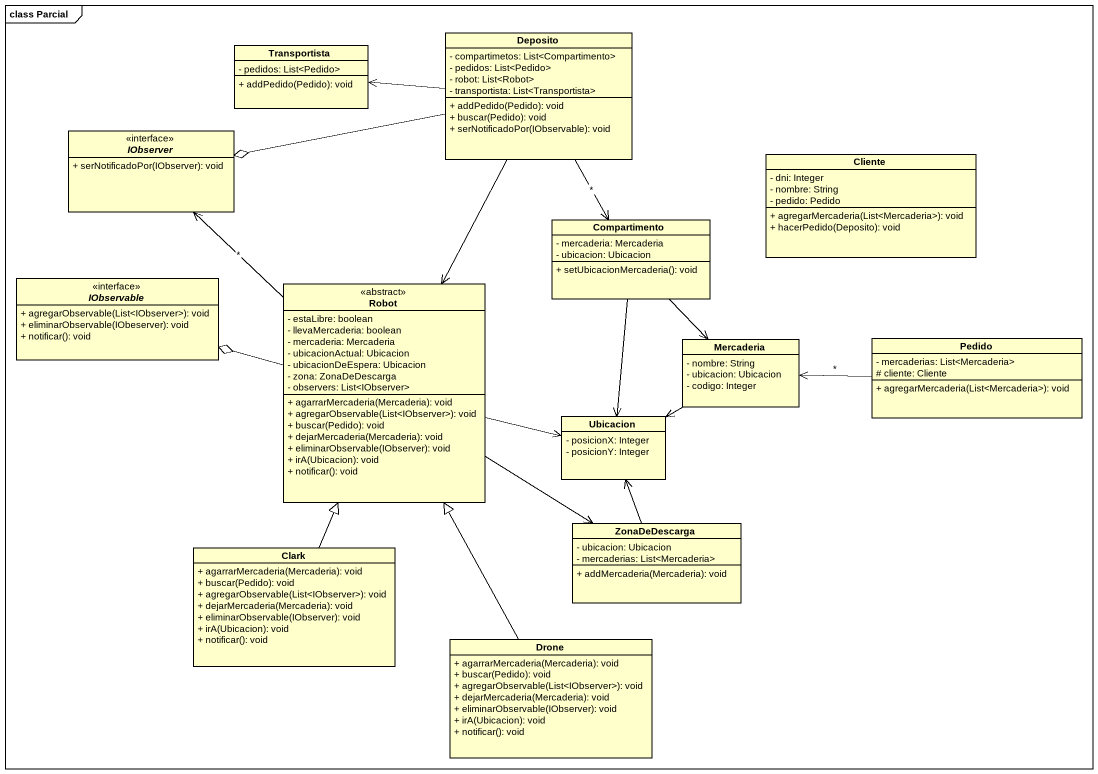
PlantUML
@startuml
mainframe class Parcial
hide circle
hide empty members
skinparam classAttributeIconSize 0
class Transportista {
  - pedidos: List<Pedido>
  + addPedido(Pedido): void
}
class Deposito {
  - compartimetos: List<Compartimento>
  - pedidos: List<Pedido>
  - robot: List<Robot>
  - transportista: List<Transportista>
  + addPedido(Pedido): void
  + buscar(Pedido): void
  + serNotificadoPor(IObservable): void
}
interface IObserver <<interface>> {
  + serNotificadoPor(IObserver): void
}
class Cliente {
  - dni: Integer
  - nombre: String
  - pedido: Pedido
  + agregarMercaderia(List<Mercaderia>): void
  + hacerPedido(Deposito): void
}
class Compartimento {
  - mercaderia: Mercaderia
  - ubicacion: Ubicacion
  + setUbicacionMercaderia(): void
}
interface IObservable <<interface>> {
  + agregarObservable(List<IObserver>): void
  + eliminarObservable(IObeserver): void
  + notificar(): void
}
class Robot <<abstract>> {
  - estaLibre: boolean
  - llevaMercaderia: boolean
  - mercaderia: Mercaderia
  - ubicacionActual: Ubicacion
  - ubicacionDeEspera: Ubicacion
  - zona: ZonaDeDescarga
  - observers: List<IObserver>
  + agarrarMercaderia(Mercaderia): void
  + agregarObservable(List<IObserver>): void
  + buscar(Pedido): void
  + dejarMercaderia(Mercaderia): void
  + eliminarObservable(IObserver): void
  + irA(Ubicacion): void
  + notificar(): void
}
class Mercaderia {
  - nombre: String
  - ubicacion: Ubicacion
  - codigo: Integer
}
class Pedido {
  - mercaderias: List<Mercaderia>
  # cliente: Cliente
  + agregarMercaderia(List<Mercaderia>): void
}
class Ubicacion {
  - posicionX: Integer
  - posicionY: Integer
}
class ZonaDeDescarga {
  - ubicacion: Ubicacion
  - mercaderias: List<Mercaderia>
  + addMercaderia(Mercaderia): void
}
class Clark {
  + agarrarMercaderia(Mercaderia): void
  + buscar(Pedido): void
  + agregarObservable(List<IObserver>): void
  + dejarMercaderia(Mercaderia): void
  + eliminarObservable(IObserver): void
  + irA(Ubicacion): void
  + notificar(): void
}
class Drone {
  + agarrarMercaderia(Mercaderia): void
  + buscar(Pedido): void
  + agregarObservable(List<IObserver>): void
  + dejarMercaderia(Mercaderia): void
  + eliminarObservable(IObserver): void
  + irA(Ubicacion): void
  + notificar(): void
}
Deposito -left-> Transportista
Deposito -left-o IObserver
Deposito --> Compartimento : *
Deposito --> Robot
Compartimento --> Mercaderia
Compartimento --> Ubicacion
Robot -up-> IObserver : *
Robot -left-o IObservable
Robot -right-> Ubicacion
Robot --> ZonaDeDescarga
Mercaderia -left-> Ubicacion
Pedido -left-> Mercaderia : *
ZonaDeDescarga -up-> Ubicacion
Clark -up-|> Robot
Drone -up-|> Robot
@enduml
